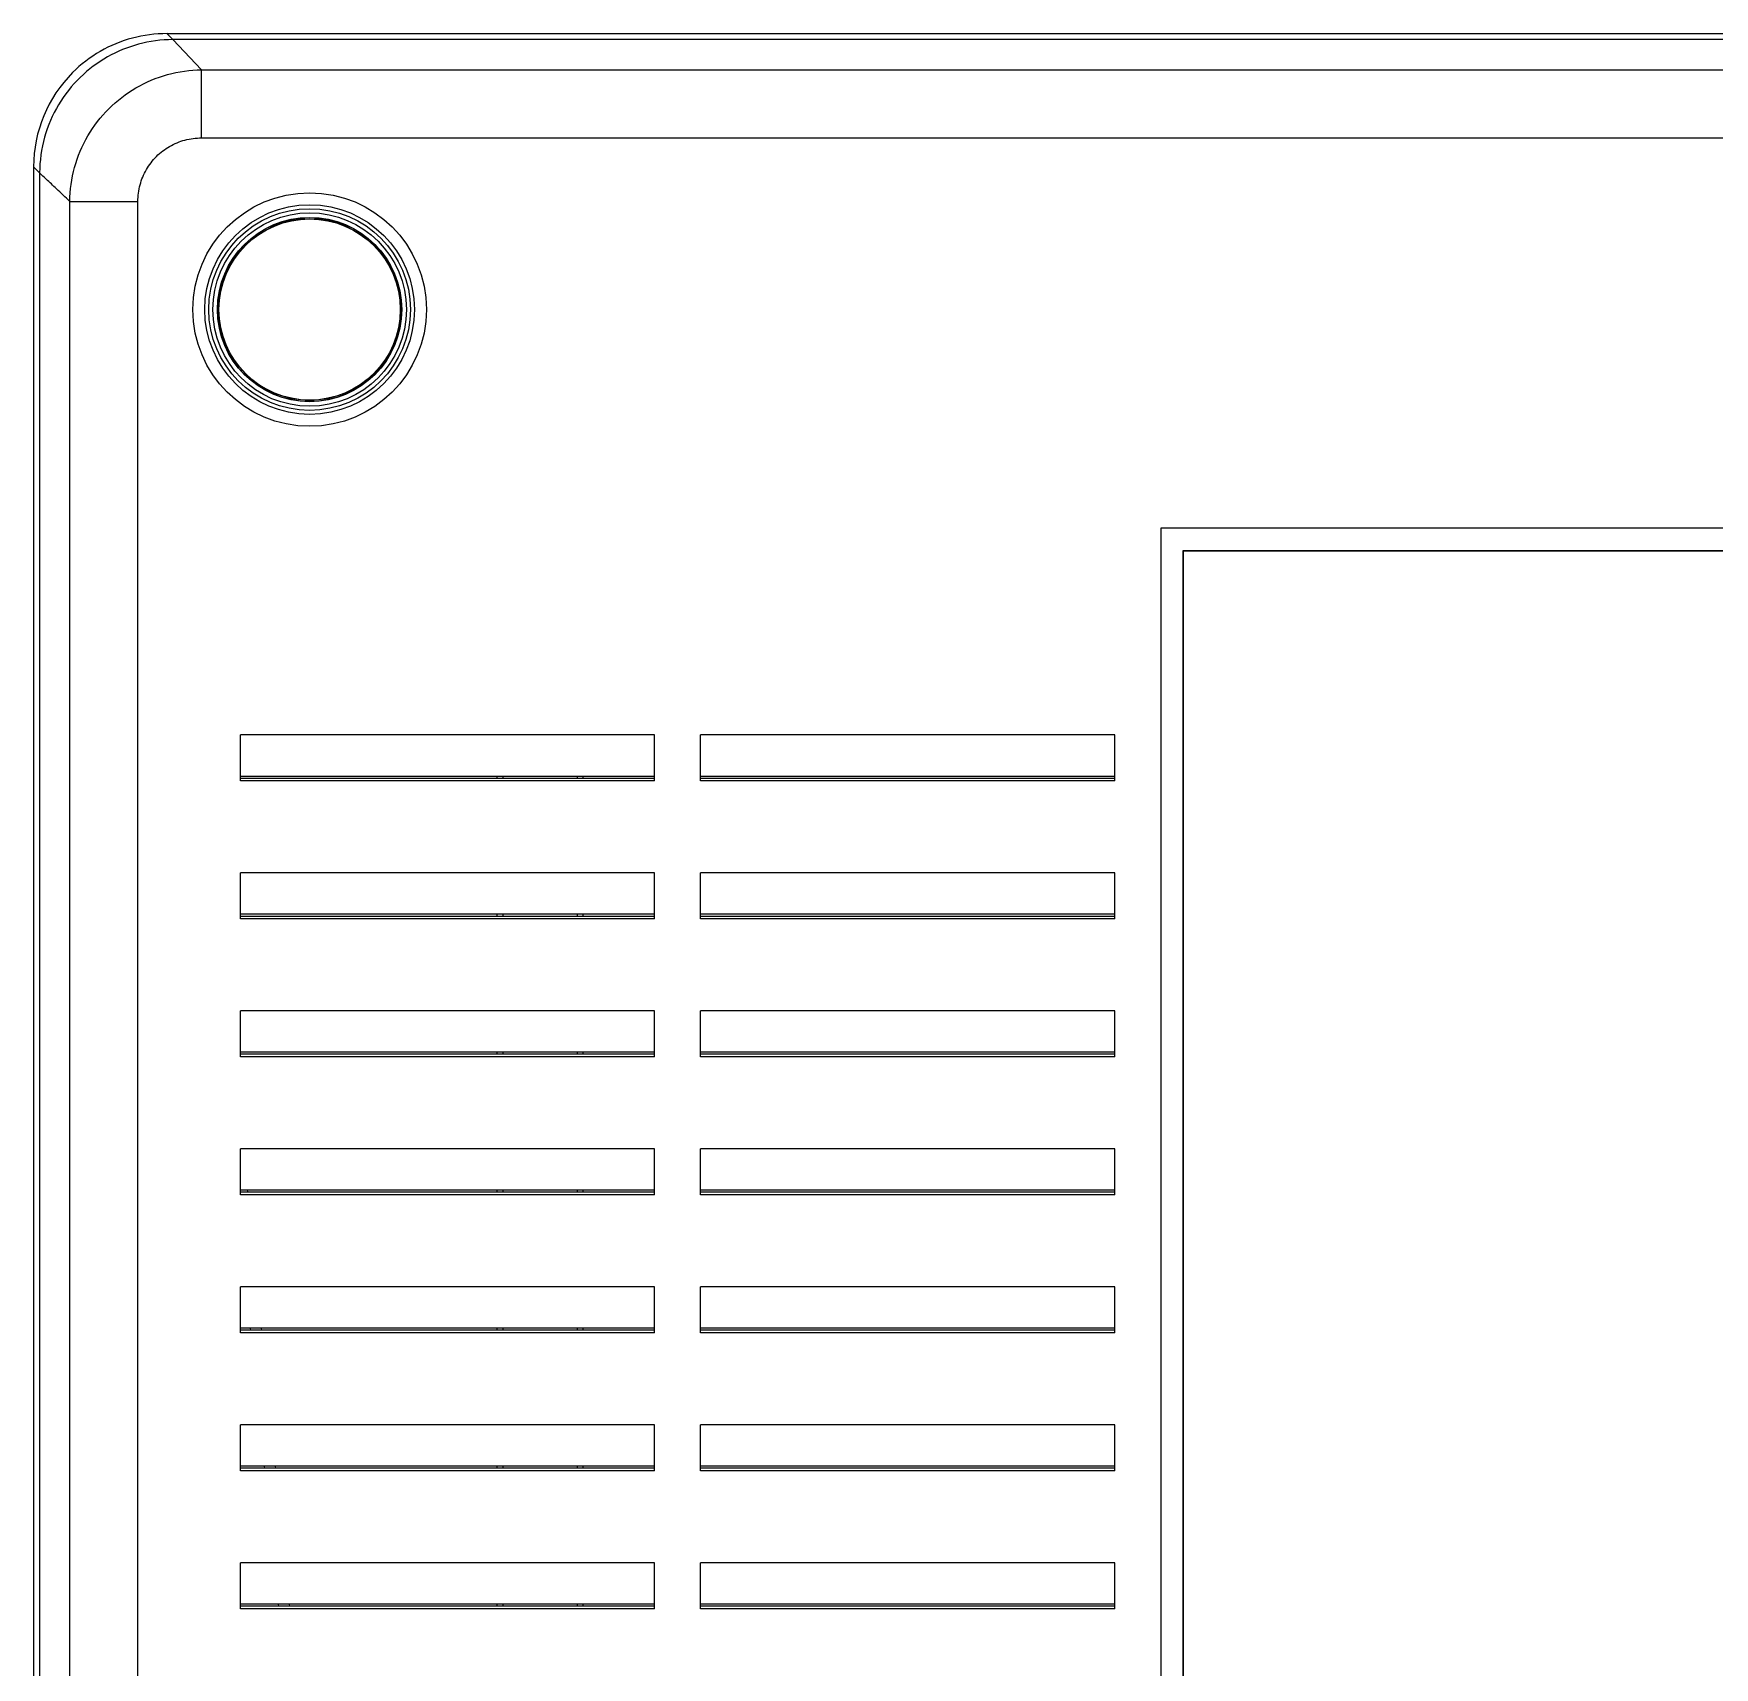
# Model space of a CAD drawing. Header units: inches. Extents: x -219 to 252, y -99 to 210.
# Drawn here: x -208.56 to -169.87, y -29.8 to 7.83 of the extents above; entities that cross this region are included whole.
import ezdxf

# ---------------------------------------------------------------- set-up
doc = ezdxf.new("R2010")
doc.units = ezdxf.units.IN
doc.header["$MEASUREMENT"] = 0
doc.layers.add('02___PRT_ALL_AXES', color=7, linetype='Continuous')

# ---------------------------------------------------------------- blocks, each defined once
blk = doc.blocks.new('block 1895')
at = {"color": 7, "lineweight": 25, "true_color": 0xffffff}
blk.add_lwpolyline([(-208.563, 4.759), (-208.563, -65.888)], dxfattribs=at)
blk = doc.blocks.new('block 1896')
at = {"color": 7, "lineweight": 25, "true_color": 0xffffff}
blk.add_lwpolyline([(-208.424, 4.62), (-208.424, -65.749)], dxfattribs=at)
blk = doc.blocks.new('block 1897')
at = {"color": 7, "lineweight": 25, "true_color": 0xffffff}
blk.add_lwpolyline([(-207.73, -65.089), (-207.73, 3.96)], dxfattribs=at)
blk = doc.blocks.new('block 1898')
at = {"color": 7, "lineweight": 25, "true_color": 0xffffff}
blk.add_lwpolyline([(-206.161, -65.089), (-206.161, 3.96)], dxfattribs=at)
blk = doc.blocks.new('block 1900')
at = {"color": 7, "lineweight": 25, "true_color": 0xffffff}
blk.add_lwpolyline([(-204.697, 5.425), (-204.697, 6.994)], dxfattribs=at)
blk = doc.blocks.new('block 1908')
at = {"color": 7, "lineweight": 25, "true_color": 0xffffff}
blk.add_lwpolyline([(-203.797, -28.446), (-203.797, -27.387)], dxfattribs=at)
blk = doc.blocks.new('block 1909')
at = {"color": 7, "lineweight": 25, "true_color": 0xffffff}
blk.add_lwpolyline([(-203.797, -25.269), (-203.797, -24.21)], dxfattribs=at)
blk = doc.blocks.new('block 1910')
at = {"color": 7, "lineweight": 25, "true_color": 0xffffff}
blk.add_lwpolyline([(-203.797, -22.092), (-203.797, -21.033)], dxfattribs=at)
blk = doc.blocks.new('block 1911')
at = {"color": 7, "lineweight": 25, "true_color": 0xffffff}
blk.add_lwpolyline([(-203.797, -18.915), (-203.797, -17.856)], dxfattribs=at)
blk = doc.blocks.new('block 1912')
at = {"color": 7, "lineweight": 25, "true_color": 0xffffff}
blk.add_lwpolyline([(-203.797, -15.738), (-203.797, -14.679)], dxfattribs=at)
blk = doc.blocks.new('block 1913')
at = {"color": 7, "lineweight": 25, "true_color": 0xffffff}
blk.add_lwpolyline([(-203.797, -12.561), (-203.797, -11.502)], dxfattribs=at)
blk = doc.blocks.new('block 1914')
at = {"color": 7, "lineweight": 25, "true_color": 0xffffff}
blk.add_lwpolyline([(-203.797, -9.383), (-203.797, -8.324)], dxfattribs=at)
blk = doc.blocks.new('block 1915')
at = {"color": 7, "lineweight": 25, "true_color": 0xffffff}
blk.add_lwpolyline([(-203.576, -21.986), (-203.571, -22.033)], dxfattribs=at)
blk = doc.blocks.new('block 1916')
at = {"color": 7, "lineweight": 25, "true_color": 0xffffff}
blk.add_lwpolyline([(-203.254, -25.164), (-203.249, -25.211)], dxfattribs=at)
blk = doc.blocks.new('block 1917')
at = {"color": 7, "lineweight": 25, "true_color": 0xffffff}
blk.add_lwpolyline([(-202.932, -28.341), (-202.927, -28.388)], dxfattribs=at)
blk = doc.blocks.new('block 1922')
at = {"color": 7, "lineweight": 25, "true_color": 0xffffff}
blk.add_lwpolyline([(-203.646, -18.794), (-203.64, -18.856)], dxfattribs=at)
blk = doc.blocks.new('block 1923')
at = {"color": 7, "lineweight": 25, "true_color": 0xffffff}
blk.add_lwpolyline([(-203.323, -21.986), (-203.318, -22.033)], dxfattribs=at)
blk = doc.blocks.new('block 1924')
at = {"color": 7, "lineweight": 25, "true_color": 0xffffff}
blk.add_lwpolyline([(-203, -25.164), (-202.996, -25.211)], dxfattribs=at)
blk = doc.blocks.new('block 1925')
at = {"color": 7, "lineweight": 25, "true_color": 0xffffff}
blk.add_lwpolyline([(-202.678, -28.341), (-202.674, -28.388)], dxfattribs=at)
blk = doc.blocks.new('block 1936')
at = {"color": 7, "lineweight": 25, "true_color": 0xffffff}
blk.add_lwpolyline([(-197.897, -9.278), (-197.897, -9.325)], dxfattribs=at)
blk = doc.blocks.new('block 1937')
at = {"color": 7, "lineweight": 25, "true_color": 0xffffff}
blk.add_lwpolyline([(-197.897, -12.455), (-197.897, -12.502)], dxfattribs=at)
blk = doc.blocks.new('block 1938')
at = {"color": 7, "lineweight": 25, "true_color": 0xffffff}
blk.add_lwpolyline([(-197.897, -15.632), (-197.897, -15.679)], dxfattribs=at)
blk = doc.blocks.new('block 1939')
at = {"color": 7, "lineweight": 25, "true_color": 0xffffff}
blk.add_lwpolyline([(-197.897, -18.809), (-197.897, -18.856)], dxfattribs=at)
blk = doc.blocks.new('block 1940')
at = {"color": 7, "lineweight": 25, "true_color": 0xffffff}
blk.add_lwpolyline([(-197.897, -21.986), (-197.897, -22.033)], dxfattribs=at)
blk = doc.blocks.new('block 1941')
at = {"color": 7, "lineweight": 25, "true_color": 0xffffff}
blk.add_lwpolyline([(-197.897, -25.164), (-197.897, -25.211)], dxfattribs=at)
blk = doc.blocks.new('block 1942')
at = {"color": 7, "lineweight": 25, "true_color": 0xffffff}
blk.add_lwpolyline([(-197.897, -28.341), (-197.897, -28.388)], dxfattribs=at)
blk = doc.blocks.new('block 1945')
at = {"color": 7, "lineweight": 25, "true_color": 0xffffff}
blk.add_lwpolyline([(-197.764, -9.278), (-197.764, -9.325)], dxfattribs=at)
blk = doc.blocks.new('block 1946')
at = {"color": 7, "lineweight": 25, "true_color": 0xffffff}
blk.add_lwpolyline([(-197.764, -12.455), (-197.764, -12.502)], dxfattribs=at)
blk = doc.blocks.new('block 1947')
at = {"color": 7, "lineweight": 25, "true_color": 0xffffff}
blk.add_lwpolyline([(-197.764, -15.632), (-197.764, -15.679)], dxfattribs=at)
blk = doc.blocks.new('block 1948')
at = {"color": 7, "lineweight": 25, "true_color": 0xffffff}
blk.add_lwpolyline([(-197.764, -18.809), (-197.764, -18.856)], dxfattribs=at)
blk = doc.blocks.new('block 1949')
at = {"color": 7, "lineweight": 25, "true_color": 0xffffff}
blk.add_lwpolyline([(-197.764, -21.986), (-197.764, -22.033)], dxfattribs=at)
blk = doc.blocks.new('block 1950')
at = {"color": 7, "lineweight": 25, "true_color": 0xffffff}
blk.add_lwpolyline([(-197.764, -25.164), (-197.764, -25.211)], dxfattribs=at)
blk = doc.blocks.new('block 1951')
at = {"color": 7, "lineweight": 25, "true_color": 0xffffff}
blk.add_lwpolyline([(-197.764, -28.341), (-197.764, -28.388)], dxfattribs=at)
blk = doc.blocks.new('block 1954')
at = {"color": 7, "lineweight": 25, "true_color": 0xffffff}
blk.add_lwpolyline([(-196.053, -9.278), (-196.053, -9.325)], dxfattribs=at)
blk = doc.blocks.new('block 1955')
at = {"color": 7, "lineweight": 25, "true_color": 0xffffff}
blk.add_lwpolyline([(-196.053, -12.455), (-196.053, -12.502)], dxfattribs=at)
blk = doc.blocks.new('block 1956')
at = {"color": 7, "lineweight": 25, "true_color": 0xffffff}
blk.add_lwpolyline([(-196.053, -15.632), (-196.053, -15.679)], dxfattribs=at)
blk = doc.blocks.new('block 1957')
at = {"color": 7, "lineweight": 25, "true_color": 0xffffff}
blk.add_lwpolyline([(-196.053, -18.809), (-196.053, -18.856)], dxfattribs=at)
blk = doc.blocks.new('block 1958')
at = {"color": 7, "lineweight": 25, "true_color": 0xffffff}
blk.add_lwpolyline([(-196.053, -21.986), (-196.053, -22.033)], dxfattribs=at)
blk = doc.blocks.new('block 1959')
at = {"color": 7, "lineweight": 25, "true_color": 0xffffff}
blk.add_lwpolyline([(-196.053, -25.164), (-196.053, -25.211)], dxfattribs=at)
blk = doc.blocks.new('block 1960')
at = {"color": 7, "lineweight": 25, "true_color": 0xffffff}
blk.add_lwpolyline([(-196.053, -28.341), (-196.053, -28.388)], dxfattribs=at)
blk = doc.blocks.new('block 1962')
at = {"color": 7, "lineweight": 25, "true_color": 0xffffff}
blk.add_lwpolyline([(-195.921, -9.278), (-195.921, -9.325)], dxfattribs=at)
blk = doc.blocks.new('block 1963')
at = {"color": 7, "lineweight": 25, "true_color": 0xffffff}
blk.add_lwpolyline([(-195.921, -12.455), (-195.921, -12.502)], dxfattribs=at)
blk = doc.blocks.new('block 1964')
at = {"color": 7, "lineweight": 25, "true_color": 0xffffff}
blk.add_lwpolyline([(-195.921, -15.632), (-195.921, -15.679)], dxfattribs=at)
blk = doc.blocks.new('block 1965')
at = {"color": 7, "lineweight": 25, "true_color": 0xffffff}
blk.add_lwpolyline([(-195.921, -18.809), (-195.921, -18.856)], dxfattribs=at)
blk = doc.blocks.new('block 1966')
at = {"color": 7, "lineweight": 25, "true_color": 0xffffff}
blk.add_lwpolyline([(-195.921, -21.986), (-195.921, -22.033)], dxfattribs=at)
blk = doc.blocks.new('block 1967')
at = {"color": 7, "lineweight": 25, "true_color": 0xffffff}
blk.add_lwpolyline([(-195.921, -25.164), (-195.921, -25.211)], dxfattribs=at)
blk = doc.blocks.new('block 1968')
at = {"color": 7, "lineweight": 25, "true_color": 0xffffff}
blk.add_lwpolyline([(-195.921, -28.341), (-195.921, -28.388)], dxfattribs=at)
blk = doc.blocks.new('block 1977')
at = {"color": 7, "lineweight": 25, "true_color": 0xffffff}
blk.add_lwpolyline([(-194.266, -28.446), (-194.266, -27.387)], dxfattribs=at)
blk = doc.blocks.new('block 1978')
at = {"color": 7, "lineweight": 25, "true_color": 0xffffff}
blk.add_lwpolyline([(-194.266, -25.269), (-194.266, -24.21)], dxfattribs=at)
blk = doc.blocks.new('block 1979')
at = {"color": 7, "lineweight": 25, "true_color": 0xffffff}
blk.add_lwpolyline([(-194.266, -22.092), (-194.266, -21.033)], dxfattribs=at)
blk = doc.blocks.new('block 1980')
at = {"color": 7, "lineweight": 25, "true_color": 0xffffff}
blk.add_lwpolyline([(-194.266, -18.915), (-194.266, -17.856)], dxfattribs=at)
blk = doc.blocks.new('block 1981')
at = {"color": 7, "lineweight": 25, "true_color": 0xffffff}
blk.add_lwpolyline([(-194.266, -15.738), (-194.266, -14.679)], dxfattribs=at)
blk = doc.blocks.new('block 1982')
at = {"color": 7, "lineweight": 25, "true_color": 0xffffff}
blk.add_lwpolyline([(-194.266, -12.561), (-194.266, -11.502)], dxfattribs=at)
blk = doc.blocks.new('block 1983')
at = {"color": 7, "lineweight": 25, "true_color": 0xffffff}
blk.add_lwpolyline([(-194.266, -9.383), (-194.266, -8.324)], dxfattribs=at)
blk = doc.blocks.new('block 1991')
at = {"color": 7, "lineweight": 25, "true_color": 0xffffff}
blk.add_lwpolyline([(-193.207, -28.446), (-193.207, -27.387)], dxfattribs=at)
blk = doc.blocks.new('block 1992')
at = {"color": 7, "lineweight": 25, "true_color": 0xffffff}
blk.add_lwpolyline([(-193.207, -25.269), (-193.207, -24.21)], dxfattribs=at)
blk = doc.blocks.new('block 1993')
at = {"color": 7, "lineweight": 25, "true_color": 0xffffff}
blk.add_lwpolyline([(-193.207, -22.092), (-193.207, -21.033)], dxfattribs=at)
blk = doc.blocks.new('block 1994')
at = {"color": 7, "lineweight": 25, "true_color": 0xffffff}
blk.add_lwpolyline([(-193.207, -18.915), (-193.207, -17.856)], dxfattribs=at)
blk = doc.blocks.new('block 1995')
at = {"color": 7, "lineweight": 25, "true_color": 0xffffff}
blk.add_lwpolyline([(-193.207, -15.738), (-193.207, -14.679)], dxfattribs=at)
blk = doc.blocks.new('block 1996')
at = {"color": 7, "lineweight": 25, "true_color": 0xffffff}
blk.add_lwpolyline([(-193.207, -12.561), (-193.207, -11.502)], dxfattribs=at)
blk = doc.blocks.new('block 1997')
at = {"color": 7, "lineweight": 25, "true_color": 0xffffff}
blk.add_lwpolyline([(-193.207, -9.383), (-193.207, -8.324)], dxfattribs=at)
blk = doc.blocks.new('block 2011')
at = {"color": 7, "lineweight": 25, "true_color": 0xffffff}
blk.add_lwpolyline([(-183.675, -28.446), (-183.675, -27.387)], dxfattribs=at)
blk = doc.blocks.new('block 2012')
at = {"color": 7, "lineweight": 25, "true_color": 0xffffff}
blk.add_lwpolyline([(-183.675, -25.269), (-183.675, -24.21)], dxfattribs=at)
blk = doc.blocks.new('block 2013')
at = {"color": 7, "lineweight": 25, "true_color": 0xffffff}
blk.add_lwpolyline([(-183.675, -22.092), (-183.675, -21.033)], dxfattribs=at)
blk = doc.blocks.new('block 2014')
at = {"color": 7, "lineweight": 25, "true_color": 0xffffff}
blk.add_lwpolyline([(-183.675, -18.915), (-183.675, -17.856)], dxfattribs=at)
blk = doc.blocks.new('block 2015')
at = {"color": 7, "lineweight": 25, "true_color": 0xffffff}
blk.add_lwpolyline([(-183.675, -15.738), (-183.675, -14.679)], dxfattribs=at)
blk = doc.blocks.new('block 2016')
at = {"color": 7, "lineweight": 25, "true_color": 0xffffff}
blk.add_lwpolyline([(-183.675, -12.561), (-183.675, -11.502)], dxfattribs=at)
blk = doc.blocks.new('block 2017')
at = {"color": 7, "lineweight": 25, "true_color": 0xffffff}
blk.add_lwpolyline([(-183.675, -9.383), (-183.675, -8.324)], dxfattribs=at)
blk = doc.blocks.new('block 2018')
at = {"color": 7, "lineweight": 25, "true_color": 0xffffff}
blk.add_lwpolyline([(-182.616, -3.563), (-182.616, -57.566)], dxfattribs=at)
blk = doc.blocks.new('block 2019')
at = {"color": 7, "lineweight": 25, "true_color": 0xffffff}
blk.add_lwpolyline([(-182.612, -3.559), (-182.612, -3.567)], dxfattribs=at)
blk = doc.blocks.new('block 2020')
at = {"color": 7, "lineweight": 25, "true_color": 0xffffff}
blk.add_lwpolyline([(-182.095, -57.049), (-182.095, -4.08)], dxfattribs=at)
blk = doc.blocks.new('block 2022')
at = {"color": 7, "lineweight": 25, "true_color": 0xffffff}
blk.add_lwpolyline([(-182.087, -57.045), (-182.087, -4.084)], dxfattribs=at)
blk = doc.blocks.new('block 2100')
at = {"color": 7, "lineweight": 25, "true_color": 0xffffff}
blk.add_lwpolyline([(-208.424, 4.62), (-208.563, 4.759)], dxfattribs=at)
blk = doc.blocks.new('block 2101')
at = {"color": 7, "lineweight": 25, "true_color": 0xffffff}
blk.add_lwpolyline([(-205.357, 7.687), (-204.697, 6.994)], dxfattribs=at)
blk = doc.blocks.new('block 2131')
at = {"color": 7, "lineweight": 25, "true_color": 0xffffff}
blk.add_lwpolyline([(-205.496, 7.826), (-205.357, 7.687)], dxfattribs=at)
blk = doc.blocks.new('block 2155')
at = {"color": 7, "lineweight": 25, "true_color": 0xffffff}
blk.add_lwpolyline([(-183.675, -28.446), (-193.207, -28.446)], dxfattribs=at)
blk = doc.blocks.new('block 2156')
at = {"color": 7, "lineweight": 25, "true_color": 0xffffff}
blk.add_lwpolyline([(-194.266, -28.446), (-203.797, -28.446)], dxfattribs=at)
blk = doc.blocks.new('block 2159')
at = {"color": 7, "lineweight": 25, "true_color": 0xffffff}
blk.add_lwpolyline([(-183.675, -28.388), (-193.207, -28.388)], dxfattribs=at)
blk = doc.blocks.new('block 2160')
at = {"color": 7, "lineweight": 25, "true_color": 0xffffff}
blk.add_lwpolyline([(-194.266, -28.388), (-203.797, -28.388)], dxfattribs=at)
blk = doc.blocks.new('block 2163')
at = {"color": 7, "lineweight": 25, "true_color": 0xffffff}
blk.add_lwpolyline([(-183.675, -28.341), (-193.207, -28.341)], dxfattribs=at)
blk = doc.blocks.new('block 2164')
at = {"color": 7, "lineweight": 25, "true_color": 0xffffff}
blk.add_lwpolyline([(-194.266, -28.341), (-203.797, -28.341)], dxfattribs=at)
blk = doc.blocks.new('block 2167')
at = {"color": 7, "lineweight": 25, "true_color": 0xffffff}
blk.add_lwpolyline([(-183.675, -27.387), (-193.207, -27.387)], dxfattribs=at)
blk = doc.blocks.new('block 2168')
at = {"color": 7, "lineweight": 25, "true_color": 0xffffff}
blk.add_lwpolyline([(-194.266, -27.387), (-203.797, -27.387)], dxfattribs=at)
blk = doc.blocks.new('block 2173')
at = {"color": 7, "lineweight": 25, "true_color": 0xffffff}
blk.add_lwpolyline([(-183.675, -25.269), (-193.207, -25.269)], dxfattribs=at)
blk = doc.blocks.new('block 2174')
at = {"color": 7, "lineweight": 25, "true_color": 0xffffff}
blk.add_lwpolyline([(-194.266, -25.269), (-203.797, -25.269)], dxfattribs=at)
blk = doc.blocks.new('block 2177')
at = {"color": 7, "lineweight": 25, "true_color": 0xffffff}
blk.add_lwpolyline([(-183.675, -25.211), (-193.207, -25.211)], dxfattribs=at)
blk = doc.blocks.new('block 2178')
at = {"color": 7, "lineweight": 25, "true_color": 0xffffff}
blk.add_lwpolyline([(-194.266, -25.211), (-203.797, -25.211)], dxfattribs=at)
blk = doc.blocks.new('block 2181')
at = {"color": 7, "lineweight": 25, "true_color": 0xffffff}
blk.add_lwpolyline([(-183.675, -25.164), (-193.207, -25.164)], dxfattribs=at)
blk = doc.blocks.new('block 2182')
at = {"color": 7, "lineweight": 25, "true_color": 0xffffff}
blk.add_lwpolyline([(-194.266, -25.164), (-203.797, -25.164)], dxfattribs=at)
blk = doc.blocks.new('block 2185')
at = {"color": 7, "lineweight": 25, "true_color": 0xffffff}
blk.add_lwpolyline([(-183.675, -24.21), (-193.207, -24.21)], dxfattribs=at)
blk = doc.blocks.new('block 2186')
at = {"color": 7, "lineweight": 25, "true_color": 0xffffff}
blk.add_lwpolyline([(-194.266, -24.21), (-203.797, -24.21)], dxfattribs=at)
blk = doc.blocks.new('block 2189')
at = {"color": 7, "lineweight": 25, "true_color": 0xffffff}
blk.add_lwpolyline([(-183.675, -22.092), (-193.207, -22.092)], dxfattribs=at)
blk = doc.blocks.new('block 2190')
at = {"color": 7, "lineweight": 25, "true_color": 0xffffff}
blk.add_lwpolyline([(-194.266, -22.092), (-203.797, -22.092)], dxfattribs=at)
blk = doc.blocks.new('block 2193')
at = {"color": 7, "lineweight": 25, "true_color": 0xffffff}
blk.add_lwpolyline([(-183.675, -22.033), (-193.207, -22.033)], dxfattribs=at)
blk = doc.blocks.new('block 2194')
at = {"color": 7, "lineweight": 25, "true_color": 0xffffff}
blk.add_lwpolyline([(-194.266, -22.033), (-203.797, -22.033)], dxfattribs=at)
blk = doc.blocks.new('block 2197')
at = {"color": 7, "lineweight": 25, "true_color": 0xffffff}
blk.add_lwpolyline([(-183.675, -21.986), (-193.207, -21.986)], dxfattribs=at)
blk = doc.blocks.new('block 2198')
at = {"color": 7, "lineweight": 25, "true_color": 0xffffff}
blk.add_lwpolyline([(-194.266, -21.986), (-203.797, -21.986)], dxfattribs=at)
blk = doc.blocks.new('block 2208')
at = {"color": 7, "lineweight": 25, "true_color": 0xffffff}
blk.add_lwpolyline([(-183.675, -21.033), (-193.207, -21.033)], dxfattribs=at)
blk = doc.blocks.new('block 2209')
at = {"color": 7, "lineweight": 25, "true_color": 0xffffff}
blk.add_lwpolyline([(-194.266, -21.033), (-203.797, -21.033)], dxfattribs=at)
blk = doc.blocks.new('block 2212')
at = {"color": 7, "lineweight": 25, "true_color": 0xffffff}
blk.add_lwpolyline([(-183.675, -18.915), (-193.207, -18.915)], dxfattribs=at)
blk = doc.blocks.new('block 2213')
at = {"color": 7, "lineweight": 25, "true_color": 0xffffff}
blk.add_lwpolyline([(-194.266, -18.915), (-203.797, -18.915)], dxfattribs=at)
blk = doc.blocks.new('block 2216')
at = {"color": 7, "lineweight": 25, "true_color": 0xffffff}
blk.add_lwpolyline([(-183.675, -18.856), (-193.207, -18.856)], dxfattribs=at)
blk = doc.blocks.new('block 2217')
at = {"color": 7, "lineweight": 25, "true_color": 0xffffff}
blk.add_lwpolyline([(-194.266, -18.856), (-203.797, -18.856)], dxfattribs=at)
blk = doc.blocks.new('block 2220')
at = {"color": 7, "lineweight": 25, "true_color": 0xffffff}
blk.add_lwpolyline([(-183.675, -18.809), (-193.207, -18.809)], dxfattribs=at)
blk = doc.blocks.new('block 2221')
at = {"color": 7, "lineweight": 25, "true_color": 0xffffff}
blk.add_lwpolyline([(-194.266, -18.809), (-203.797, -18.809)], dxfattribs=at)
blk = doc.blocks.new('block 2224')
at = {"color": 7, "lineweight": 25, "true_color": 0xffffff}
blk.add_lwpolyline([(-183.675, -17.856), (-193.207, -17.856)], dxfattribs=at)
blk = doc.blocks.new('block 2225')
at = {"color": 7, "lineweight": 25, "true_color": 0xffffff}
blk.add_lwpolyline([(-194.266, -17.856), (-203.797, -17.856)], dxfattribs=at)
blk = doc.blocks.new('block 2230')
at = {"color": 7, "lineweight": 25, "true_color": 0xffffff}
blk.add_lwpolyline([(-183.675, -15.738), (-193.207, -15.738)], dxfattribs=at)
blk = doc.blocks.new('block 2231')
at = {"color": 7, "lineweight": 25, "true_color": 0xffffff}
blk.add_lwpolyline([(-194.266, -15.738), (-203.797, -15.738)], dxfattribs=at)
blk = doc.blocks.new('block 2234')
at = {"color": 7, "lineweight": 25, "true_color": 0xffffff}
blk.add_lwpolyline([(-183.675, -15.679), (-193.207, -15.679)], dxfattribs=at)
blk = doc.blocks.new('block 2235')
at = {"color": 7, "lineweight": 25, "true_color": 0xffffff}
blk.add_lwpolyline([(-194.266, -15.679), (-203.797, -15.679)], dxfattribs=at)
blk = doc.blocks.new('block 2238')
at = {"color": 7, "lineweight": 25, "true_color": 0xffffff}
blk.add_lwpolyline([(-183.675, -15.632), (-193.207, -15.632)], dxfattribs=at)
blk = doc.blocks.new('block 2239')
at = {"color": 7, "lineweight": 25, "true_color": 0xffffff}
blk.add_lwpolyline([(-194.266, -15.632), (-203.797, -15.632)], dxfattribs=at)
blk = doc.blocks.new('block 2242')
at = {"color": 7, "lineweight": 25, "true_color": 0xffffff}
blk.add_lwpolyline([(-183.675, -14.679), (-193.207, -14.679)], dxfattribs=at)
blk = doc.blocks.new('block 2243')
at = {"color": 7, "lineweight": 25, "true_color": 0xffffff}
blk.add_lwpolyline([(-194.266, -14.679), (-203.797, -14.679)], dxfattribs=at)
blk = doc.blocks.new('block 2246')
at = {"color": 7, "lineweight": 25, "true_color": 0xffffff}
blk.add_lwpolyline([(-183.675, -12.561), (-193.207, -12.561)], dxfattribs=at)
blk = doc.blocks.new('block 2247')
at = {"color": 7, "lineweight": 25, "true_color": 0xffffff}
blk.add_lwpolyline([(-194.266, -12.561), (-203.797, -12.561)], dxfattribs=at)
blk = doc.blocks.new('block 2250')
at = {"color": 7, "lineweight": 25, "true_color": 0xffffff}
blk.add_lwpolyline([(-183.675, -12.502), (-193.207, -12.502)], dxfattribs=at)
blk = doc.blocks.new('block 2251')
at = {"color": 7, "lineweight": 25, "true_color": 0xffffff}
blk.add_lwpolyline([(-194.266, -12.502), (-203.797, -12.502)], dxfattribs=at)
blk = doc.blocks.new('block 2254')
at = {"color": 7, "lineweight": 25, "true_color": 0xffffff}
blk.add_lwpolyline([(-183.675, -12.455), (-193.207, -12.455)], dxfattribs=at)
blk = doc.blocks.new('block 2255')
at = {"color": 7, "lineweight": 25, "true_color": 0xffffff}
blk.add_lwpolyline([(-194.266, -12.455), (-203.797, -12.455)], dxfattribs=at)
blk = doc.blocks.new('block 2258')
at = {"color": 7, "lineweight": 25, "true_color": 0xffffff}
blk.add_lwpolyline([(-183.675, -11.502), (-193.207, -11.502)], dxfattribs=at)
blk = doc.blocks.new('block 2259')
at = {"color": 7, "lineweight": 25, "true_color": 0xffffff}
blk.add_lwpolyline([(-194.266, -11.502), (-203.797, -11.502)], dxfattribs=at)
blk = doc.blocks.new('block 2262')
at = {"color": 7, "lineweight": 25, "true_color": 0xffffff}
blk.add_lwpolyline([(-183.675, -9.383), (-193.207, -9.383)], dxfattribs=at)
blk = doc.blocks.new('block 2263')
at = {"color": 7, "lineweight": 25, "true_color": 0xffffff}
blk.add_lwpolyline([(-194.266, -9.383), (-203.797, -9.383)], dxfattribs=at)
blk = doc.blocks.new('block 2266')
at = {"color": 7, "lineweight": 25, "true_color": 0xffffff}
blk.add_lwpolyline([(-183.675, -9.325), (-193.207, -9.325)], dxfattribs=at)
blk = doc.blocks.new('block 2267')
at = {"color": 7, "lineweight": 25, "true_color": 0xffffff}
blk.add_lwpolyline([(-194.266, -9.325), (-203.797, -9.325)], dxfattribs=at)
blk = doc.blocks.new('block 2270')
at = {"color": 7, "lineweight": 25, "true_color": 0xffffff}
blk.add_lwpolyline([(-183.675, -9.278), (-193.207, -9.278)], dxfattribs=at)
blk = doc.blocks.new('block 2271')
at = {"color": 7, "lineweight": 25, "true_color": 0xffffff}
blk.add_lwpolyline([(-194.266, -9.278), (-203.797, -9.278)], dxfattribs=at)
blk = doc.blocks.new('block 2274')
at = {"color": 7, "lineweight": 25, "true_color": 0xffffff}
blk.add_lwpolyline([(-183.675, -8.324), (-193.207, -8.324)], dxfattribs=at)
blk = doc.blocks.new('block 2275')
at = {"color": 7, "lineweight": 25, "true_color": 0xffffff}
blk.add_lwpolyline([(-194.266, -8.324), (-203.797, -8.324)], dxfattribs=at)
blk = doc.blocks.new('block 2281')
at = {"color": 7, "lineweight": 25, "true_color": 0xffffff}
blk.add_lwpolyline([(-182.091, -4.088), (-129.13, -4.088)], dxfattribs=at)
blk = doc.blocks.new('block 2282')
at = {"color": 7, "lineweight": 25, "true_color": 0xffffff}
blk.add_lwpolyline([(-182.087, -4.084), (-182.095, -4.084)], dxfattribs=at)
blk = doc.blocks.new('block 2283')
at = {"color": 7, "lineweight": 25, "true_color": 0xffffff}
blk.add_lwpolyline([(-182.095, -4.08), (-129.126, -4.08)], dxfattribs=at)
blk = doc.blocks.new('block 2303')
at = {"color": 7, "lineweight": 25, "true_color": 0xffffff}
blk.add_lwpolyline([(-128.609, -3.559), (-182.612, -3.559)], dxfattribs=at)
blk = doc.blocks.new('block 2305')
at = {"color": 7, "lineweight": 25, "true_color": 0xffffff}
blk.add_lwpolyline([(-207.73, 3.96), (-206.161, 3.96)], dxfattribs=at)
blk = doc.blocks.new('block 2334')
at = {"color": 7, "lineweight": 25, "true_color": 0xffffff}
blk.add_lwpolyline([(-204.697, 5.425), (-106.524, 5.425)], dxfattribs=at)
blk = doc.blocks.new('block 2335')
at = {"color": 7, "lineweight": 25, "true_color": 0xffffff}
blk.add_lwpolyline([(-204.697, 6.994), (-106.524, 6.994)], dxfattribs=at)
blk = doc.blocks.new('block 2336')
at = {"color": 7, "lineweight": 25, "true_color": 0xffffff}
blk.add_lwpolyline([(-105.864, 7.687), (-205.357, 7.687)], dxfattribs=at)
blk = doc.blocks.new('block 2337')
at = {"color": 7, "lineweight": 25, "true_color": 0xffffff}
blk.add_lwpolyline([(-205.491, 7.826), (-105.73, 7.826)], dxfattribs=at)
blk = doc.blocks.new('block 2612')
at = {"color": 7, "lineweight": 25, "true_color": 0xffffff}
blk.add_open_spline([(-199.52, 1.472), (-199.52, 2.957), (-200.724, 4.16), (-202.208, 4.16), (-203.693, 4.16), (-204.897, 2.957), (-204.897, 1.472), (-204.897, -0.013), (-203.693, -1.217), (-202.208, -1.217), (-200.724, -1.217), (-199.52, -0.013), (-199.52, 1.472), (-199.52, 1.472), (-199.52, 1.472), (-199.52, 1.472)], degree=3, knots=[0, 0, 0, 0, 1, 1, 1, 2, 2, 2, 3, 3, 3, 4, 4, 4, 5, 5, 5, 5], dxfattribs=at)
blk = doc.blocks.new('block 2613')
at = {"color": 7, "lineweight": 25, "true_color": 0xffffff}
blk.add_open_spline([(-199.795, 1.472), (-199.795, 2.805), (-200.876, 3.885), (-202.208, 3.885), (-203.541, 3.885), (-204.622, 2.805), (-204.622, 1.472), (-204.622, 0.139), (-203.541, -0.942), (-202.208, -0.942), (-200.876, -0.942), (-199.795, 0.139), (-199.795, 1.472), (-199.795, 1.472), (-199.795, 1.472), (-199.795, 1.472)], degree=3, knots=[0, 0, 0, 0, 1, 1, 1, 2, 2, 2, 3, 3, 3, 4, 4, 4, 5, 5, 5, 5], dxfattribs=at)
blk = doc.blocks.new('block 2614')
at = {"color": 7, "lineweight": 25, "true_color": 0xffffff}
blk.add_open_spline([(-199.887, 1.472), (-199.887, 2.754), (-200.926, 3.793), (-202.208, 3.793), (-203.491, 3.793), (-204.53, 2.754), (-204.53, 1.472), (-204.53, 0.189), (-203.491, -0.85), (-202.208, -0.85), (-200.926, -0.85), (-199.887, 0.189), (-199.887, 1.472), (-199.887, 1.472), (-199.887, 1.472), (-199.887, 1.472)], degree=3, knots=[0, 0, 0, 0, 1, 1, 1, 2, 2, 2, 3, 3, 3, 4, 4, 4, 5, 5, 5, 5], dxfattribs=at)
blk = doc.blocks.new('block 2615')
at = {"color": 7, "lineweight": 25, "true_color": 0xffffff}
blk.add_open_spline([(-199.981, 1.472), (-199.981, 2.702), (-200.978, 3.699), (-202.208, 3.699), (-203.439, 3.699), (-204.436, 2.702), (-204.436, 1.472), (-204.436, 0.241), (-203.439, -0.756), (-202.208, -0.756), (-200.978, -0.756), (-199.981, 0.241), (-199.981, 1.472), (-199.981, 1.472), (-199.981, 1.472), (-199.981, 1.472)], degree=3, knots=[0, 0, 0, 0, 1, 1, 1, 2, 2, 2, 3, 3, 3, 4, 4, 4, 5, 5, 5, 5], dxfattribs=at)
blk = doc.blocks.new('block 2616')
at = {"color": 7, "lineweight": 25, "true_color": 0xffffff}
blk.add_open_spline([(-200.087, 1.472), (-200.087, 2.644), (-201.037, 3.593), (-202.208, 3.593), (-203.38, 3.593), (-204.33, 2.644), (-204.33, 1.472), (-204.33, 0.3), (-203.38, -0.65), (-202.208, -0.65), (-201.037, -0.65), (-200.087, 0.3), (-200.087, 1.472), (-200.087, 1.472), (-200.087, 1.472), (-200.087, 1.472)], degree=3, knots=[0, 0, 0, 0, 1, 1, 1, 2, 2, 2, 3, 3, 3, 4, 4, 4, 5, 5, 5, 5], dxfattribs=at)
blk = doc.blocks.new('block 2617')
at = {"color": 7, "lineweight": 25, "true_color": 0xffffff}
blk.add_open_spline([(-200.09, 1.472), (-200.09, 2.641), (-201.039, 3.59), (-202.208, 3.59), (-203.378, 3.59), (-204.326, 2.641), (-204.326, 1.472), (-204.326, 0.302), (-203.378, -0.646), (-202.208, -0.646), (-201.039, -0.646), (-200.09, 0.302), (-200.09, 1.472), (-200.09, 1.472), (-200.09, 1.472), (-200.09, 1.472)], degree=3, knots=[0, 0, 0, 0, 1, 1, 1, 2, 2, 2, 3, 3, 3, 4, 4, 4, 5, 5, 5, 5], dxfattribs=at)
blk = doc.blocks.new('block 2914')
at = {"color": 7, "lineweight": 25, "true_color": 0xffffff}
blk.add_open_spline([(-205.491, 7.826), (-205.759, 7.826), (-206.028, 7.791), (-206.288, 7.722), (-206.547, 7.653), (-206.796, 7.55), (-207.029, 7.416), (-207.261, 7.282), (-207.476, 7.117), (-207.665, 6.928)], degree=3, knots=[0, 0, 0, 0, 1, 1, 1, 2, 2, 2, 3, 3, 3, 3], dxfattribs=at)
blk = doc.blocks.new('block 2918')
at = {"color": 7, "lineweight": 25, "true_color": 0xffffff}
blk.add_open_spline([(-206.161, 3.96), (-206.16, 4.089), (-206.144, 4.218), (-206.111, 4.342), (-206.078, 4.466), (-206.03, 4.584), (-205.966, 4.695), (-205.902, 4.805), (-205.824, 4.907), (-205.735, 4.998)], degree=3, knots=[0, 0, 0, 0, 1, 1, 1, 2, 2, 2, 3, 3, 3, 3], dxfattribs=at)
blk = doc.blocks.new('block 2919')
at = {"color": 7, "lineweight": 25, "true_color": 0xffffff}
blk.add_open_spline([(-205.735, 4.998), (-205.644, 5.087), (-205.542, 5.165), (-205.432, 5.229), (-205.321, 5.293), (-205.202, 5.342), (-205.079, 5.374), (-204.954, 5.407), (-204.825, 5.424), (-204.697, 5.425)], degree=3, knots=[0, 0, 0, 0, 1, 1, 1, 2, 2, 2, 3, 3, 3, 3], dxfattribs=at)
blk = doc.blocks.new('block 2926')
at = {"color": 7, "lineweight": 25, "true_color": 0xffffff}
blk.add_open_spline([(-207.73, 3.96), (-207.833, 4.058), (-207.936, 4.156), (-208.038, 4.253), (-208.115, 4.327), (-208.193, 4.4), (-208.27, 4.473), (-208.321, 4.522), (-208.372, 4.571), (-208.424, 4.62)], degree=3, knots=[0, 0, 0, 0, 1, 1, 1, 2, 2, 2, 3, 3, 3, 3], dxfattribs=at)
blk = doc.blocks.new('block 2928')
at = {"color": 7, "lineweight": 25, "true_color": 0xffffff}
blk.add_open_spline([(-206.831, 6.094), (-206.645, 6.28), (-206.435, 6.443), (-206.207, 6.576), (-205.979, 6.709), (-205.734, 6.813), (-205.479, 6.883), (-205.225, 6.954), (-204.96, 6.991), (-204.697, 6.994)], degree=3, knots=[0, 0, 0, 0, 1, 1, 1, 2, 2, 2, 3, 3, 3, 3], dxfattribs=at)
blk = doc.blocks.new('block 2929')
at = {"color": 7, "lineweight": 25, "true_color": 0xffffff}
blk.add_open_spline([(-207.731, 3.96), (-207.728, 4.224), (-207.691, 4.488), (-207.62, 4.743), (-207.55, 4.997), (-207.446, 5.242), (-207.313, 5.47), (-207.18, 5.698), (-207.017, 5.909), (-206.831, 6.094)], degree=3, knots=[0, 0, 0, 0, 1, 1, 1, 2, 2, 2, 3, 3, 3, 3], dxfattribs=at)
blk = doc.blocks.new('block 2930')
at = {"color": 7, "lineweight": 25, "true_color": 0xffffff}
blk.add_open_spline([(-205.357, 7.687), (-205.623, 7.686), (-205.89, 7.651), (-206.148, 7.581), (-206.397, 7.514), (-206.637, 7.416), (-206.861, 7.289), (-207.089, 7.16), (-207.301, 7.001), (-207.489, 6.819), (-207.682, 6.631), (-207.851, 6.419), (-207.988, 6.188), (-208.128, 5.955), (-208.236, 5.703), (-208.31, 5.441), (-208.385, 5.174), (-208.423, 4.896), (-208.424, 4.62)], degree=3, knots=[0, 0, 0, 0, 1, 1, 1, 2, 2, 2, 3, 3, 3, 4, 4, 4, 5, 5, 5, 6, 6, 6, 6], dxfattribs=at)
blk = doc.blocks.new('block 2995')
at = {"color": 7, "lineweight": 25, "true_color": 0xffffff}
blk.add_open_spline([(-207.665, 6.928), (-208.24, 6.353), (-208.563, 5.573), (-208.563, 4.759)], degree=3, dxfattribs=at)
blk = doc.blocks.new('block 4401')
at = {"layer": '02___PRT_ALL_AXES', "color": 7, "lineweight": 25, "true_color": 0xffffff}
blk.add_open_spline([(-204.3, 1.472), (-204.3, 0.317), (-203.364, -0.62), (-202.208, -0.62), (-201.053, -0.62), (-200.117, 0.317), (-200.117, 1.472), (-200.117, 2.627), (-201.053, 3.563), (-202.208, 3.563), (-203.363, 3.563), (-204.3, 2.627), (-204.3, 1.472)], degree=3, knots=[0, 0, 0, 0, 1, 1, 1, 2, 2, 2, 3, 3, 3, 4, 4, 4, 4], dxfattribs=at)
blk = doc.blocks.new('block 4402')
at = {"layer": '02___PRT_ALL_AXES', "color": 7, "lineweight": 25, "true_color": 0xffffff}
blk.add_open_spline([(-200.121, 1.472), (-200.121, 2.624), (-201.056, 3.559), (-202.208, 3.559), (-203.361, 3.559), (-204.295, 2.624), (-204.295, 1.472), (-204.295, 0.319), (-203.361, -0.615), (-202.208, -0.615), (-201.056, -0.615), (-200.121, 0.319), (-200.121, 1.472), (-200.121, 1.472), (-200.121, 1.472), (-200.121, 1.472)], degree=3, knots=[0, 0, 0, 0, 1, 1, 1, 2, 2, 2, 3, 3, 3, 4, 4, 4, 5, 5, 5, 5], dxfattribs=at)

msp = doc.modelspace()

# ---------------------------------------------------------------- block references
for name in ['block 2914', 'block 2131', 'block 2337', 'block 2930', 'block 2101', 'block 2336', 'block 2928', 'block 1900', 'block 2335', 'block 2995', 'block 2929', 'block 2919', 'block 2334', 'block 1895', 'block 2100', 'block 2918', 'block 1896', 'block 2926', 'block 1897', 'block 2305', 'block 1898', 'block 2612', 'block 2613', 'block 2614', 'block 2615', 'block 2616', 'block 2617', 'block 2018', 'block 2019', 'block 2303', 'block 2020', 'block 2283', 'block 2282', 'block 2281', 'block 2022', 'block 1914', 'block 2275', 'block 1983', 'block 1997', 'block 2274', 'block 2017', 'block 2271', 'block 1936', 'block 1945', 'block 1954', 'block 1962', 'block 2270', 'block 2267', 'block 2263', 'block 2266', 'block 2262', 'block 1913', 'block 2259', 'block 1982', 'block 1996', 'block 2258', 'block 2016', 'block 2255', 'block 2251', 'block 2247', 'block 1937', 'block 1946', 'block 1955', 'block 1963', 'block 2254', 'block 2250', 'block 2246', 'block 1912', 'block 2243', 'block 1981', 'block 1995', 'block 2242', 'block 2015', 'block 2239', 'block 2235', 'block 2231', 'block 1938', 'block 1947', 'block 1956', 'block 1964', 'block 2238', 'block 2234', 'block 2230', 'block 1911', 'block 2225', 'block 1980', 'block 1994', 'block 2224', 'block 2014', 'block 2221', 'block 2217', 'block 2213', 'block 1922', 'block 1939', 'block 1948', 'block 1957', 'block 1965', 'block 2220', 'block 2216', 'block 2212', 'block 1910', 'block 2209', 'block 1979', 'block 1993', 'block 2208', 'block 2013', 'block 2198', 'block 2194', 'block 1915', 'block 1923', 'block 1940', 'block 1949', 'block 1958', 'block 1966', 'block 2197', 'block 2193', 'block 2190', 'block 2189', 'block 1909', 'block 2186', 'block 1978', 'block 1992', 'block 2185', 'block 2012', 'block 2182', 'block 2178', 'block 2174', 'block 1916', 'block 1924', 'block 1941', 'block 1950', 'block 1959', 'block 1967', 'block 2181', 'block 2177', 'block 2173', 'block 1908', 'block 2168', 'block 1977', 'block 1991', 'block 2167', 'block 2011', 'block 2164', 'block 2160', 'block 2156', 'block 1917', 'block 1925', 'block 1942', 'block 1951', 'block 1960', 'block 1968', 'block 2163', 'block 2159', 'block 2155']:
    msp.add_blockref(name, (0, 0))
at = {"layer": '02___PRT_ALL_AXES'}
for name in ['block 4401', 'block 4402']:
    msp.add_blockref(name, (0, 0), dxfattribs=at)

doc.saveas('drawing.dxf')
